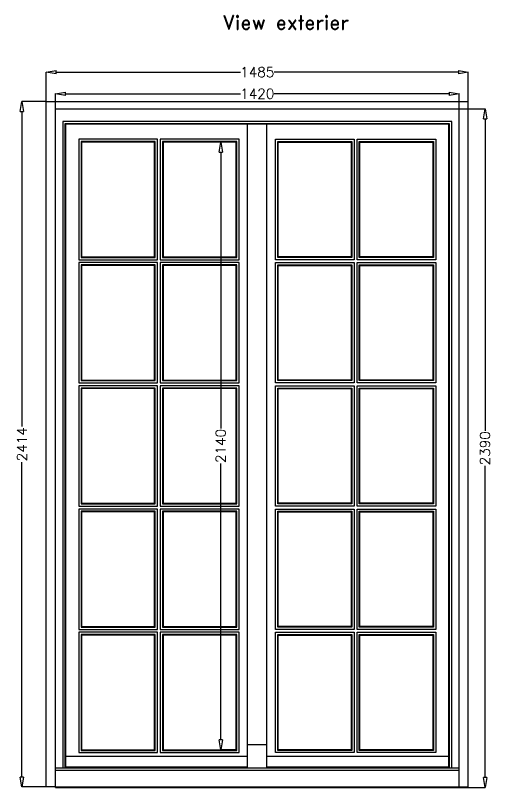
# Model space of a CAD drawing. Header units: millimetres. Extents: x -1007 to 7712, y -6262 to -71.
# Drawn here: x 3393 to 5068, y -2861 to -142 of the extents above; entities that cross this region are included whole.
import ezdxf
from ezdxf.enums import TextEntityAlignment as Align

# ---------------------------------------------------------------- set-up
doc = ezdxf.new("R2010")
doc.units = ezdxf.units.MM
doc.layers.get('0').update_dxf_attribs({"color": 250})
for name, color, linetype in [('dim', 7, 'Continuous'), ('txt', 189, 'Continuous'), ('wall', 5, 'Continuous')]:
    doc.layers.add(name, color=color, linetype=linetype)
doc.styles.add('ROMAND', font='romand.shx')
doc.styles.add('romans', font='romans.shx')
doc.dimstyles.new('ECH1-1 objet', dxfattribs={"dimtxt": 35, "dimasz": 35, "dimexe": 0.18, "dimexo": 0, "dimgap": 0.09, "dimtad": 0, "dimdec": 8, "dimdsep": 46, "dimtxsty": 'romans', "dimblk1": 'CLOSEDBLANK', "dimblk2": 'CLOSEDBLANK', "dimsah": 1, "dimcen": 1, "dimclrd": 9, "dimclre": 9, "dimclrt": 6, "dimadec": 0, "dimazin": 0, "dimtfac": 1, "dimtdec": 8, "dimtofl": 0, "dimtmove": 0, "dimatfit": 3, "dimldrblk": 'CLOSEDBLANK', "dimfxl": 0, "dimtolj": 1, "dimtzin": 0, "dimarcsym": 0})

# ---------------------------------------------------------------- blocks, each defined once
blk = doc.blocks.new('_ClosedBlank')
at = {"color": 0, "linetype": 'ByBlock', "lineweight": -2}
for p, q in [((-1, 0.167), (0, 0)), ((-1, 0.167), (-1, -0.167)), ((0, 0), (-1, -0.167))]:
    blk.add_line(p, q, dxfattribs=at)
blk = doc.blocks.new('*D39')
at = {"layer": 'Defpoints', "color": 0, "transparency": 16777216}
for p in [(4115, -588.4), (4169.7, -588.4), (4169.7, -2728.4)]:
    blk.add_point(p, dxfattribs=at)
at = {"layer": 'dim', "color": 9, "lineweight": -2, "transparency": 16777216}
for p, q in [((4169.7, -588.4), (4114.8, -588.4)), ((4115, -623.4), (4115, -1596.7)), ((4115, -2693.4), (4115, -1720.2)), ((4169.7, -2728.4), (4114.8, -2728.4))]:
    blk.add_line(p, q, dxfattribs=at)
at = {"layer": 'dim', "color": 9, "lineweight": -2, "transparency": 16777216, "xscale": 35, "yscale": 35, "zscale": 35}
for p, rotation in [((4115, -588.4), 90), ((4115, -2728.4), 270)]:
    blk.add_blockref('_ClosedBlank', p, dxfattribs=dict(at, rotation=rotation))
at = {"layer": 'dim', "color": 6, "transparency": 16777216, "insert": (4115, -1658.4), "char_height": 35, "attachment_point": 5, "rotation": 90, "style": 'romans'}
blk.add_mtext('\\A1;2140', dxfattribs=at)
blk = doc.blocks.new('*D40')
at = {"layer": 'Defpoints', "color": 0, "transparency": 16777216}
for p in [(4986.2, -341.9), (3501.2, -445.4), (4986.2, -445.4)]:
    blk.add_point(p, dxfattribs=at)
at = {"layer": 'dim', "color": 9, "lineweight": -2, "transparency": 16777216}
for p, q in [((3501.2, -445.4), (3501.2, -341.8)), ((3536.2, -341.9), (4184.4, -341.9)), ((4951.2, -341.9), (4303, -341.9)), ((4986.2, -445.4), (4986.2, -341.8))]:
    blk.add_line(p, q, dxfattribs=at)
at = {"layer": 'dim', "color": 9, "lineweight": -2, "transparency": 16777216, "xscale": 35, "yscale": 35, "zscale": 35, "rotation": 180}
blk.add_blockref('_ClosedBlank', (3501.2, -341.9), dxfattribs=at)
at = {"layer": 'dim', "color": 9, "lineweight": -2, "transparency": 16777216, "xscale": 35, "yscale": 35, "zscale": 35}
blk.add_blockref('_ClosedBlank', (4986.2, -341.9), dxfattribs=at)
at = {"layer": 'dim', "color": 6, "transparency": 16777216, "insert": (4243.7, -341.9), "char_height": 35, "attachment_point": 5, "style": 'romans'}
blk.add_mtext('\\A1;1485', dxfattribs=at)
blk = doc.blocks.new('*D41')
at = {"layer": 'Defpoints', "color": 0, "transparency": 16777216}
for p in [(3501.2, -445.4), (3415.9, -2859.4), (3501.2, -2859.4)]:
    blk.add_point(p, dxfattribs=at)
at = {"layer": 'dim', "color": 9, "lineweight": -2, "transparency": 16777216}
for p, q in [((3501.2, -445.4), (3415.7, -445.4)), ((3415.9, -480.4), (3415.9, -1589.8)), ((3415.9, -2824.4), (3415.9, -1715)), ((3501.2, -2859.4), (3415.7, -2859.4))]:
    blk.add_line(p, q, dxfattribs=at)
at = {"layer": 'dim', "color": 9, "lineweight": -2, "transparency": 16777216, "xscale": 35, "yscale": 35, "zscale": 35}
for p, rotation in [((3415.9, -445.4), 90), ((3415.9, -2859.4), 270)]:
    blk.add_blockref('_ClosedBlank', p, dxfattribs=dict(at, rotation=rotation))
at = {"layer": 'dim', "color": 6, "transparency": 16777216, "insert": (3415.9, -1652.4), "char_height": 35, "attachment_point": 5, "rotation": 90, "style": 'romans'}
blk.add_mtext('\\A1;2414', dxfattribs=at)
blk = doc.blocks.new('*D42')
at = {"layer": 'Defpoints', "color": 0, "transparency": 16777216}
for p in [(4953.7, -471.4), (5045.1, -471.4), (4953.7, -2861.4)]:
    blk.add_point(p, dxfattribs=at)
at = {"layer": 'dim', "color": 9, "lineweight": -2, "transparency": 16777216}
for p, q in [((4953.7, -471.4), (5045.3, -471.4)), ((5045.1, -506.4), (5045.1, -1604.7)), ((5045.1, -2826.4), (5045.1, -1728.2)), ((4953.7, -2861.4), (5045.3, -2861.4))]:
    blk.add_line(p, q, dxfattribs=at)
at = {"layer": 'dim', "color": 9, "lineweight": -2, "transparency": 16777216, "xscale": 35, "yscale": 35, "zscale": 35}
for p, rotation in [((5045.1, -471.4), 90), ((5045.1, -2861.4), 270)]:
    blk.add_blockref('_ClosedBlank', p, dxfattribs=dict(at, rotation=rotation))
at = {"layer": 'dim', "color": 6, "transparency": 16777216, "insert": (5045.1, -1666.4), "char_height": 35, "attachment_point": 5, "rotation": 90, "style": 'romans'}
blk.add_mtext('\\A1;2390', dxfattribs=at)
blk = doc.blocks.new('*D43')
at = {"layer": 'Defpoints', "color": 0, "transparency": 16777216}
for p in [(3533.7, -417.8), (3533.7, -471.4), (4953.7, -471.4)]:
    blk.add_point(p, dxfattribs=at)
at = {"layer": 'dim', "color": 9, "lineweight": -2, "transparency": 16777216}
for p, q in [((3533.7, -471.4), (3533.7, -417.6)), ((3568.7, -417.8), (4184.4, -417.8)), ((4918.7, -417.8), (4303, -417.8)), ((4953.7, -471.4), (4953.7, -417.6))]:
    blk.add_line(p, q, dxfattribs=at)
at = {"layer": 'dim', "color": 9, "lineweight": -2, "transparency": 16777216, "xscale": 35, "yscale": 35, "zscale": 35, "rotation": 180}
blk.add_blockref('_ClosedBlank', (3533.7, -417.8), dxfattribs=at)
at = {"layer": 'dim', "color": 9, "lineweight": -2, "transparency": 16777216, "xscale": 35, "yscale": 35, "zscale": 35}
blk.add_blockref('_ClosedBlank', (4953.7, -417.8), dxfattribs=at)
at = {"layer": 'dim', "color": 6, "transparency": 16777216, "insert": (4243.7, -417.8), "char_height": 35, "attachment_point": 5, "style": 'romans'}
blk.add_mtext('\\A1;1420', dxfattribs=at)
blk = doc.blocks.new('1')
for p, q in [((3037.7, 3346.5), (3037.7, 5760.5)), ((3037.7, 5760.5), (4522.7, 5760.5)), ((4522.7, 3346.5), (4522.7, 5760.5)), ((4464.7, 5690.5), (3095.7, 5690.5)), ((3095.7, 5690.5), (3095.7, 3413.5)), ((4464.7, 3413.5), (4464.7, 5690.5)), ((4456.7, 5682.5), (3103.7, 5682.5)), ((3103.7, 5682.5), (3103.7, 3413.5)), ((4454.7, 5680.5), (3105.7, 5680.5)), ((3105.7, 5680.5), (3105.7, 3413.5)), ((3746.2, 3413.5), (3746.2, 5680.5)), ((3814.2, 3413.5), (3814.2, 5680.5)), ((4454.7, 3413.5), (4454.7, 5680.5)), ((4456.7, 3413.5), (4456.7, 5682.5)), ((3429.2, 5627.5), (3152.2, 5627.5)), ((3152.2, 5627.5), (3152.2, 5203.5)), ((3421.2, 5619.5), (3160.2, 5619.5)), ((3160.2, 5619.5), (3160.2, 5211.5)), ((3419.2, 5617.5), (3162.2, 5617.5)), ((3162.2, 5617.5), (3162.2, 5213.5)), ((3419.2, 5213.5), (3419.2, 5617.5)), ((3421.2, 5211.5), (3421.2, 5619.5)), ((3429.2, 5203.5), (3429.2, 5627.5)), ((3716.2, 5627.5), (3439.2, 5627.5)), ((3439.2, 5627.5), (3439.2, 5203.5)), ((3708.2, 5619.5), (3447.2, 5619.5)), ((3447.2, 5619.5), (3447.2, 5211.5)), ((3706.2, 5617.5), (3449.2, 5617.5)), ((3449.2, 5617.5), (3449.2, 5213.5)), ((3706.2, 5213.5), (3706.2, 5617.5)), ((3708.2, 5211.5), (3708.2, 5619.5)), ((3716.2, 5203.5), (3716.2, 5627.5)), ((3844.2, 5203.5), (3844.2, 5627.5)), ((3844.2, 5627.5), (4121.2, 5627.5)), ((3852.2, 5211.5), (3852.2, 5619.5)), ((3852.2, 5619.5), (4113.2, 5619.5)), ((3854.2, 5213.5), (3854.2, 5617.5)), ((3854.2, 5617.5), (4111.2, 5617.5)), ((4111.2, 5617.5), (4111.2, 5213.5)), ((4113.2, 5619.5), (4113.2, 5211.5)), ((4121.2, 5627.5), (4121.2, 5203.5)), ((4131.2, 5203.5), (4131.2, 5627.5)), ((4131.2, 5627.5), (4408.2, 5627.5)), ((4139.2, 5211.5), (4139.2, 5619.5)), ((4139.2, 5619.5), (4400.2, 5619.5)), ((4141.2, 5213.5), (4141.2, 5617.5)), ((4141.2, 5617.5), (4398.2, 5617.5)), ((4398.2, 5617.5), (4398.2, 5213.5)), ((4400.2, 5619.5), (4400.2, 5211.5)), ((4408.2, 5627.5), (4408.2, 5203.5)), ((3152.2, 5203.5), (3429.2, 5203.5)), ((3160.2, 5211.5), (3421.2, 5211.5)), ((3162.2, 5213.5), (3419.2, 5213.5)), ((3439.2, 5203.5), (3716.2, 5203.5)), ((3447.2, 5211.5), (3708.2, 5211.5)), ((3449.2, 5213.5), (3706.2, 5213.5)), ((4121.2, 5203.5), (3844.2, 5203.5)), ((4113.2, 5211.5), (3852.2, 5211.5)), ((4111.2, 5213.5), (3854.2, 5213.5)), ((4408.2, 5203.5), (4131.2, 5203.5)), ((4400.2, 5211.5), (4139.2, 5211.5)), ((4398.2, 5213.5), (4141.2, 5213.5)), ((3429.2, 5193.5), (3152.2, 5193.5)), ((3152.2, 5193.5), (3152.2, 4769.5)), ((3421.2, 5185.5), (3160.2, 5185.5)), ((3160.2, 5185.5), (3160.2, 4777.5)), ((3419.2, 5183.5), (3162.2, 5183.5)), ((3162.2, 5183.5), (3162.2, 4779.5)), ((3419.2, 4779.5), (3419.2, 5183.5)), ((3421.2, 4777.5), (3421.2, 5185.5)), ((3429.2, 4769.5), (3429.2, 5193.5)), ((3716.2, 5193.5), (3439.2, 5193.5)), ((3439.2, 5193.5), (3439.2, 4769.5)), ((3708.2, 5185.5), (3447.2, 5185.5)), ((3447.2, 5185.5), (3447.2, 4777.5)), ((3706.2, 5183.5), (3449.2, 5183.5)), ((3449.2, 5183.5), (3449.2, 4779.5)), ((3706.2, 4779.5), (3706.2, 5183.5)), ((3708.2, 4777.5), (3708.2, 5185.5)), ((3716.2, 4769.5), (3716.2, 5193.5)), ((3844.2, 4769.5), (3844.2, 5193.5)), ((3844.2, 5193.5), (4121.2, 5193.5)), ((3852.2, 4777.5), (3852.2, 5185.5)), ((3852.2, 5185.5), (4113.2, 5185.5)), ((3854.2, 4779.5), (3854.2, 5183.5)), ((3854.2, 5183.5), (4111.2, 5183.5)), ((4111.2, 5183.5), (4111.2, 4779.5)), ((4113.2, 5185.5), (4113.2, 4777.5)), ((4121.2, 5193.5), (4121.2, 4769.5)), ((4131.2, 4769.5), (4131.2, 5193.5)), ((4131.2, 5193.5), (4408.2, 5193.5)), ((4139.2, 4777.5), (4139.2, 5185.5)), ((4139.2, 5185.5), (4400.2, 5185.5)), ((4141.2, 4779.5), (4141.2, 5183.5)), ((4141.2, 5183.5), (4398.2, 5183.5)), ((4398.2, 5183.5), (4398.2, 4779.5)), ((4400.2, 5185.5), (4400.2, 4777.5)), ((4408.2, 5193.5), (4408.2, 4769.5)), ((3152.2, 4769.5), (3429.2, 4769.5)), ((3429.2, 4759.5), (3152.2, 4759.5)), ((3152.2, 4759.5), (3152.2, 4335.5)), ((3160.2, 4777.5), (3421.2, 4777.5)), ((3162.2, 4779.5), (3419.2, 4779.5)), ((3429.2, 4335.5), (3429.2, 4759.5)), ((3439.2, 4769.5), (3716.2, 4769.5)), ((3716.2, 4759.5), (3439.2, 4759.5)), ((3439.2, 4759.5), (3439.2, 4335.5)), ((3447.2, 4777.5), (3708.2, 4777.5)), ((3449.2, 4779.5), (3706.2, 4779.5)), ((3716.2, 4335.5), (3716.2, 4759.5)), ((4121.2, 4769.5), (3844.2, 4769.5)), ((3844.2, 4335.5), (3844.2, 4759.5)), ((3844.2, 4759.5), (4121.2, 4759.5)), ((4113.2, 4777.5), (3852.2, 4777.5)), ((4111.2, 4779.5), (3854.2, 4779.5)), ((4121.2, 4759.5), (4121.2, 4335.5)), ((4408.2, 4769.5), (4131.2, 4769.5)), ((4131.2, 4335.5), (4131.2, 4759.5)), ((4131.2, 4759.5), (4408.2, 4759.5)), ((4400.2, 4777.5), (4139.2, 4777.5)), ((4398.2, 4779.5), (4141.2, 4779.5)), ((4408.2, 4759.5), (4408.2, 4335.5)), ((3421.2, 4751.5), (3160.2, 4751.5)), ((3160.2, 4751.5), (3160.2, 4343.5)), ((3419.2, 4749.5), (3162.2, 4749.5)), ((3162.2, 4749.5), (3162.2, 4345.5)), ((3419.2, 4345.5), (3419.2, 4749.5)), ((3421.2, 4343.5), (3421.2, 4751.5)), ((3708.2, 4751.5), (3447.2, 4751.5)), ((3447.2, 4751.5), (3447.2, 4343.5)), ((3706.2, 4749.5), (3449.2, 4749.5)), ((3449.2, 4749.5), (3449.2, 4345.5)), ((3706.2, 4345.5), (3706.2, 4749.5)), ((3708.2, 4343.5), (3708.2, 4751.5)), ((3852.2, 4343.5), (3852.2, 4751.5)), ((3852.2, 4751.5), (4113.2, 4751.5)), ((3854.2, 4345.5), (3854.2, 4749.5)), ((3854.2, 4749.5), (4111.2, 4749.5)), ((4111.2, 4749.5), (4111.2, 4345.5)), ((4113.2, 4751.5), (4113.2, 4343.5)), ((4139.2, 4343.5), (4139.2, 4751.5)), ((4139.2, 4751.5), (4400.2, 4751.5)), ((4141.2, 4345.5), (4141.2, 4749.5)), ((4141.2, 4749.5), (4398.2, 4749.5)), ((4398.2, 4749.5), (4398.2, 4345.5)), ((4400.2, 4751.5), (4400.2, 4343.5)), ((3152.2, 4335.5), (3429.2, 4335.5)), ((3429.2, 4325.5), (3152.2, 4325.5)), ((3152.2, 4325.5), (3152.2, 3901.5)), ((3160.2, 4343.5), (3421.2, 4343.5)), ((3162.2, 4345.5), (3419.2, 4345.5)), ((3429.2, 3901.5), (3429.2, 4325.5)), ((3439.2, 4335.5), (3716.2, 4335.5)), ((3716.2, 4325.5), (3439.2, 4325.5)), ((3439.2, 4325.5), (3439.2, 3901.5)), ((3447.2, 4343.5), (3708.2, 4343.5)), ((3449.2, 4345.5), (3706.2, 4345.5)), ((3716.2, 3901.5), (3716.2, 4325.5)), ((4121.2, 4335.5), (3844.2, 4335.5)), ((3844.2, 3901.5), (3844.2, 4325.5)), ((3844.2, 4325.5), (4121.2, 4325.5)), ((4113.2, 4343.5), (3852.2, 4343.5)), ((4111.2, 4345.5), (3854.2, 4345.5)), ((4121.2, 4325.5), (4121.2, 3901.5)), ((4408.2, 4335.5), (4131.2, 4335.5)), ((4131.2, 3901.5), (4131.2, 4325.5)), ((4131.2, 4325.5), (4408.2, 4325.5)), ((4400.2, 4343.5), (4139.2, 4343.5)), ((4398.2, 4345.5), (4141.2, 4345.5)), ((4408.2, 4325.5), (4408.2, 3901.5)), ((3421.2, 4317.5), (3160.2, 4317.5)), ((3160.2, 4317.5), (3160.2, 3909.5)), ((3419.2, 4315.5), (3162.2, 4315.5)), ((3162.2, 4315.5), (3162.2, 3911.5)), ((3419.2, 3911.5), (3419.2, 4315.5)), ((3421.2, 3909.5), (3421.2, 4317.5)), ((3708.2, 4317.5), (3447.2, 4317.5)), ((3447.2, 4317.5), (3447.2, 3909.5)), ((3706.2, 4315.5), (3449.2, 4315.5)), ((3449.2, 4315.5), (3449.2, 3911.5)), ((3706.2, 3911.5), (3706.2, 4315.5)), ((3708.2, 3909.5), (3708.2, 4317.5)), ((3852.2, 3909.5), (3852.2, 4317.5)), ((3852.2, 4317.5), (4113.2, 4317.5)), ((3854.2, 3911.5), (3854.2, 4315.5)), ((3854.2, 4315.5), (4111.2, 4315.5)), ((4111.2, 4315.5), (4111.2, 3911.5)), ((4113.2, 4317.5), (4113.2, 3909.5)), ((4139.2, 3909.5), (4139.2, 4317.5)), ((4139.2, 4317.5), (4400.2, 4317.5)), ((4141.2, 3911.5), (4141.2, 4315.5)), ((4141.2, 4315.5), (4398.2, 4315.5)), ((4398.2, 4315.5), (4398.2, 3911.5)), ((4400.2, 4317.5), (4400.2, 3909.5)), ((3152.2, 3901.5), (3429.2, 3901.5)), ((3429.2, 3891.5), (3152.2, 3891.5)), ((3152.2, 3891.5), (3152.2, 3467.5)), ((3160.2, 3909.5), (3421.2, 3909.5)), ((3162.2, 3911.5), (3419.2, 3911.5)), ((3429.2, 3467.5), (3429.2, 3891.5)), ((3439.2, 3901.5), (3716.2, 3901.5)), ((3716.2, 3891.5), (3439.2, 3891.5)), ((3439.2, 3891.5), (3439.2, 3467.5)), ((3447.2, 3909.5), (3708.2, 3909.5)), ((3449.2, 3911.5), (3706.2, 3911.5)), ((3716.2, 3467.5), (3716.2, 3891.5)), ((4121.2, 3901.5), (3844.2, 3901.5)), ((3844.2, 3467.5), (3844.2, 3891.5)), ((3844.2, 3891.5), (4121.2, 3891.5)), ((4113.2, 3909.5), (3852.2, 3909.5)), ((4111.2, 3911.5), (3854.2, 3911.5)), ((4121.2, 3891.5), (4121.2, 3467.5)), ((4408.2, 3901.5), (4131.2, 3901.5)), ((4131.2, 3467.5), (4131.2, 3891.5)), ((4131.2, 3891.5), (4408.2, 3891.5)), ((4400.2, 3909.5), (4139.2, 3909.5)), ((4398.2, 3911.5), (4141.2, 3911.5)), ((4408.2, 3891.5), (4408.2, 3467.5)), ((3421.2, 3883.5), (3160.2, 3883.5)), ((3160.2, 3883.5), (3160.2, 3475.5)), ((3419.2, 3881.5), (3162.2, 3881.5)), ((3162.2, 3881.5), (3162.2, 3477.5)), ((3419.2, 3477.5), (3419.2, 3881.5)), ((3421.2, 3475.5), (3421.2, 3883.5)), ((3708.2, 3883.5), (3447.2, 3883.5)), ((3447.2, 3883.5), (3447.2, 3475.5)), ((3706.2, 3881.5), (3449.2, 3881.5)), ((3449.2, 3881.5), (3449.2, 3477.5)), ((3706.2, 3477.5), (3706.2, 3881.5)), ((3708.2, 3475.5), (3708.2, 3883.5)), ((3852.2, 3475.5), (3852.2, 3883.5)), ((3852.2, 3883.5), (4113.2, 3883.5)), ((3854.2, 3477.5), (3854.2, 3881.5)), ((3854.2, 3881.5), (4111.2, 3881.5)), ((4111.2, 3881.5), (4111.2, 3477.5)), ((4113.2, 3883.5), (4113.2, 3475.5)), ((4139.2, 3475.5), (4139.2, 3883.5)), ((4139.2, 3883.5), (4400.2, 3883.5)), ((4141.2, 3477.5), (4141.2, 3881.5)), ((4141.2, 3881.5), (4398.2, 3881.5)), ((4398.2, 3881.5), (4398.2, 3477.5)), ((4400.2, 3883.5), (4400.2, 3475.5)), ((3746.2, 3496.5), (3814.2, 3496.5)), ((3105.7, 3455.5), (3746.2, 3455.5)), ((3152.2, 3467.5), (3429.2, 3467.5)), ((3160.2, 3475.5), (3421.2, 3475.5)), ((3162.2, 3477.5), (3419.2, 3477.5)), ((3439.2, 3467.5), (3716.2, 3467.5)), ((3447.2, 3475.5), (3708.2, 3475.5)), ((3449.2, 3477.5), (3706.2, 3477.5)), ((3814.2, 3455.5), (4454.7, 3455.5)), ((4121.2, 3467.5), (3844.2, 3467.5)), ((4113.2, 3475.5), (3852.2, 3475.5)), ((4111.2, 3477.5), (3854.2, 3477.5)), ((4408.2, 3467.5), (4131.2, 3467.5)), ((4400.2, 3475.5), (4139.2, 3475.5)), ((4398.2, 3477.5), (4141.2, 3477.5)), ((3070.2, 3413.5), (4490.2, 3413.5)), ((3070.2, 3405.5), (4490.2, 3405.5)), ((3105.7, 3417.5), (3746.2, 3417.5)), ((3814.2, 3417.5), (4454.7, 3417.5)), ((3070.2, 3346.5), (3037.7, 3346.5)), ((3070.2, 3346.5), (4490.2, 3346.5)), ((4490.2, 3346.5), (4522.7, 3346.5))]:
    blk.add_line(p, q)

msp = doc.modelspace()

# ---------------------------------------------------------------- linework, layer by layer
at = {"layer": 'wall'}
for p, q in [((3533.69899541, -471.42865716), (4953.69899541, -471.42865716)), ((3533.69899541, -2861.42865716), (3533.69899541, -471.42865716)), ((4953.69899541, -2861.42865716), (4953.69899541, -471.42865716)), ((3533.69899541, -2861.42865716), (4953.69899541, -2861.42865716))]:
    msp.add_line(p, q, dxfattribs=at)

# ---------------------------------------------------------------- block references
msp.add_blockref('1', (463.45016208, -6205.90190722))

# ---------------------------------------------------------------- texts
at = {"layer": 'txt', "style": 'ROMAND'}
msp.add_text('View exterier', height=50, dxfattribs=at).set_placement((4343.69899541, -192.13079995), align=Align.CENTER)

# ---------------------------------------------------------------- dimensions: what is measured, and where the dimension line sits
at = {"layer": 'dim'}
for base, p1, p2, picture, middle in [((4986.1989954099, -341.9349804267), (3501.1989954099, -445.4286571634), (4986.1989954099, -445.4286571634), '*D40', (4243.6989954099, -341.9349804267)), ((3533.6989954099, -417.7605273076), (4953.6989954099, -471.4286571635), (3533.6989954099, -471.4286571635), '*D43', (4243.6989954099, -417.7605273076))]:
    dim = msp.add_linear_dim(base=base, p1=p1, p2=p2, dimstyle='ECH1-1 objet', dxfattribs=at)
    dim.commit()
    dim.dimension.update_dxf_attribs({"geometry": picture, "text_midpoint": middle})
for base, p1, p2, picture, middle in [((3415.8789637702, -2859.4286571634), (3501.1989954099, -445.4286571634), (3501.1989954099, -2859.4286571634), '*D41', (3415.8789637702, -1652.4286571634)), ((5045.0729293238, -471.4286571635), (4953.6989954099, -2861.4286571634), (4953.6989954099, -471.4286571635), '*D42', (5045.0729293238, -1666.4286571635)), ((4114.9992796703, -588.4286571634), (4169.6989954099, -2728.4286571634), (4169.6989954099, -588.4286571634), '*D39', (4114.9992796703, -1658.4286571634))]:
    dim = msp.add_linear_dim(base=base, p1=p1, p2=p2, angle=90, dimstyle='ECH1-1 objet', dxfattribs=at)
    dim.commit()
    dim.dimension.update_dxf_attribs({"geometry": picture, "text_midpoint": middle})

doc.saveas('drawing.dxf')
